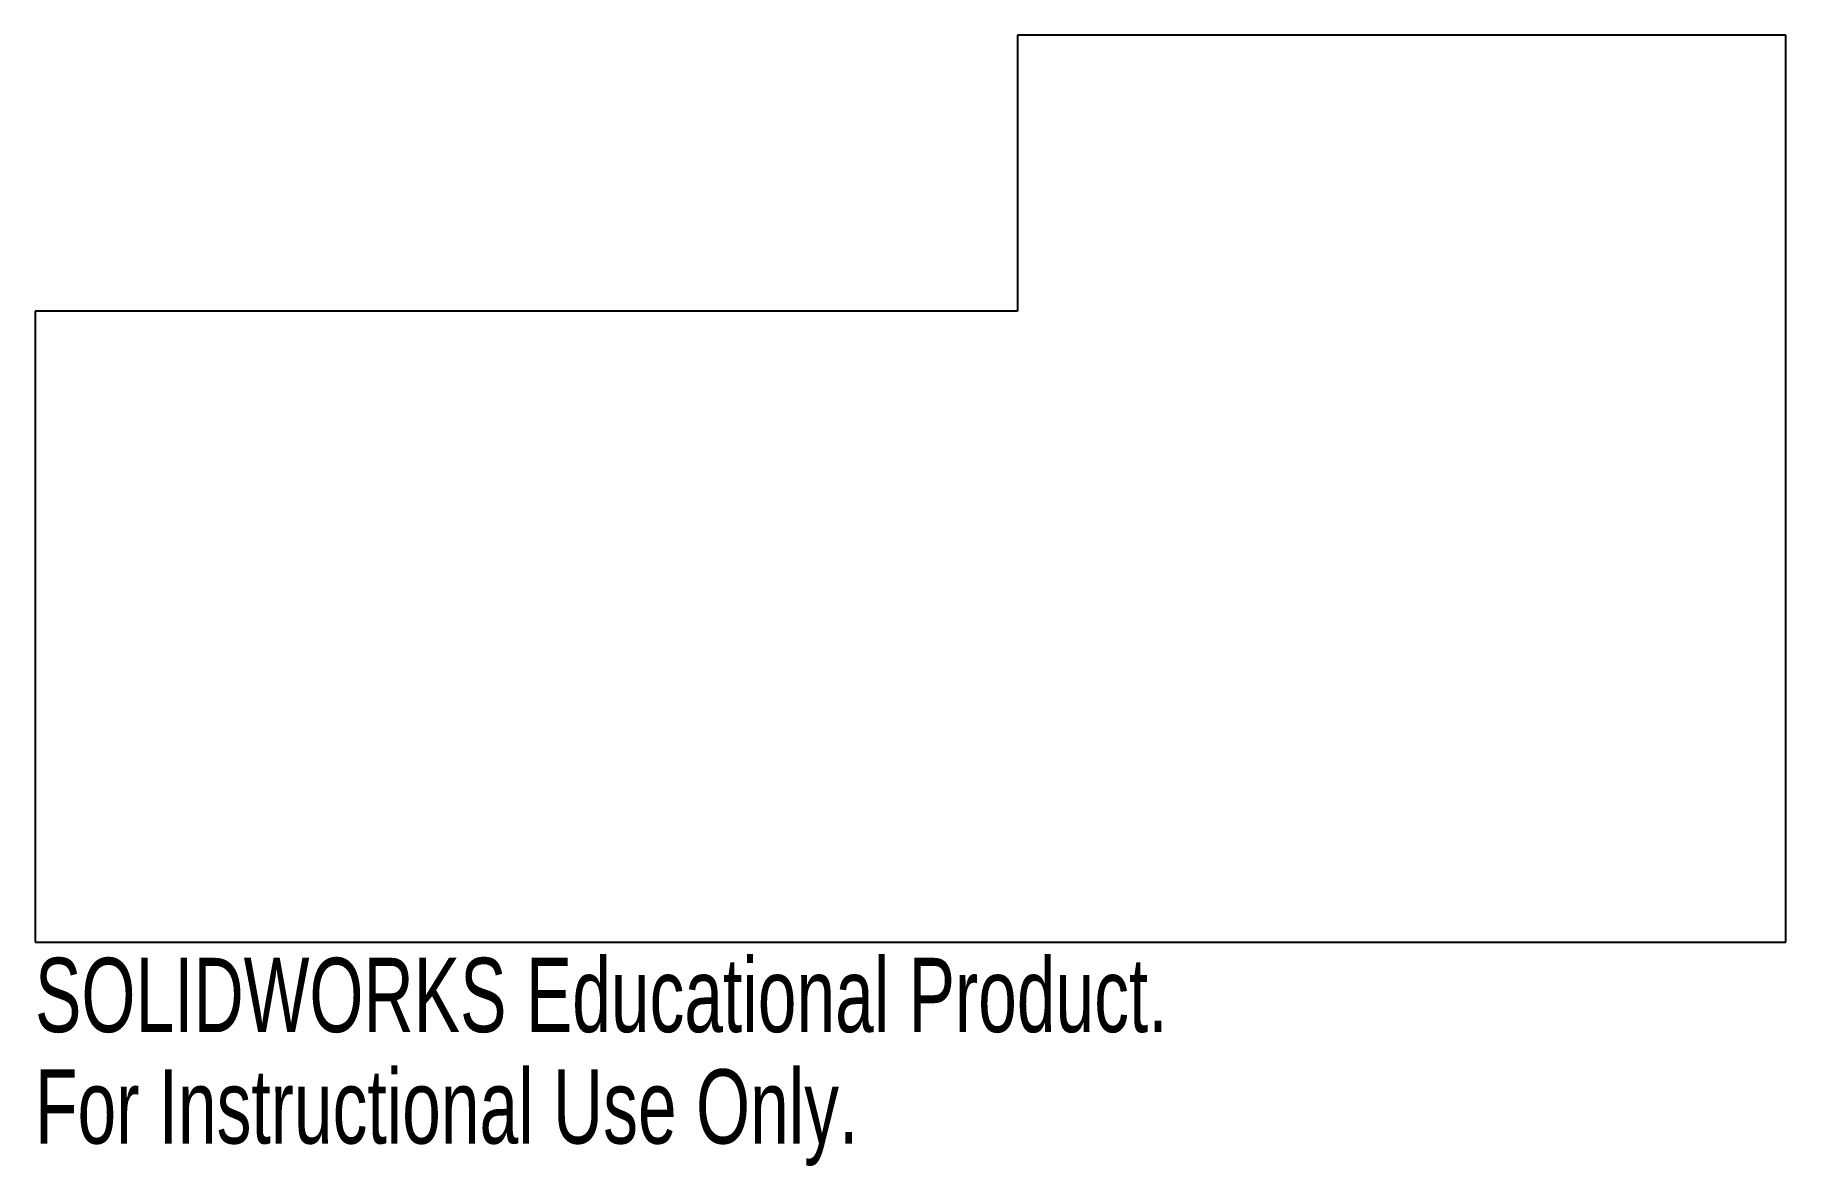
# Model space of a CAD drawing. Header units: millimetres. Extents: x -64 to 50, y -42 to 32.
import ezdxf

# ---------------------------------------------------------------- set-up
doc = ezdxf.new("R2010")
doc.units = ezdxf.units.MM
doc.styles.add('SLDTEXTSTYLE0', font='TXT', dxfattribs={"width": 0.7})

msp = doc.modelspace()

# ---------------------------------------------------------------- linework, layer by layer
at = {"color": 7, "linetype": 'Continuous', "lineweight": 25}
for p, q in [((0, 31.57), (0, 13.62)), ((50, 31.57), (0, 31.57)), ((50, -27.43), (50, 31.57)), ((0, 13.62), (-63.91, 13.62)), ((-63.91, 13.62), (-63.91, -27.43)), ((-63.91, -27.43), (50, -27.43))]:
    msp.add_line(p, q, dxfattribs=at)

# ---------------------------------------------------------------- texts
at = {"color": 7, "linetype": 'Continuous', "char_height": 4.8336, "attachment_point": 1, "style": 'SLDTEXTSTYLE0'}
for s, insert in [('SOLIDWORKS Educational Product.', (-63.91, -28.45)), ('For Instructional Use Only.', (-63.91, -35.7))]:
    msp.add_mtext(s, dxfattribs=dict(at, insert=insert))

doc.saveas('drawing.dxf')
